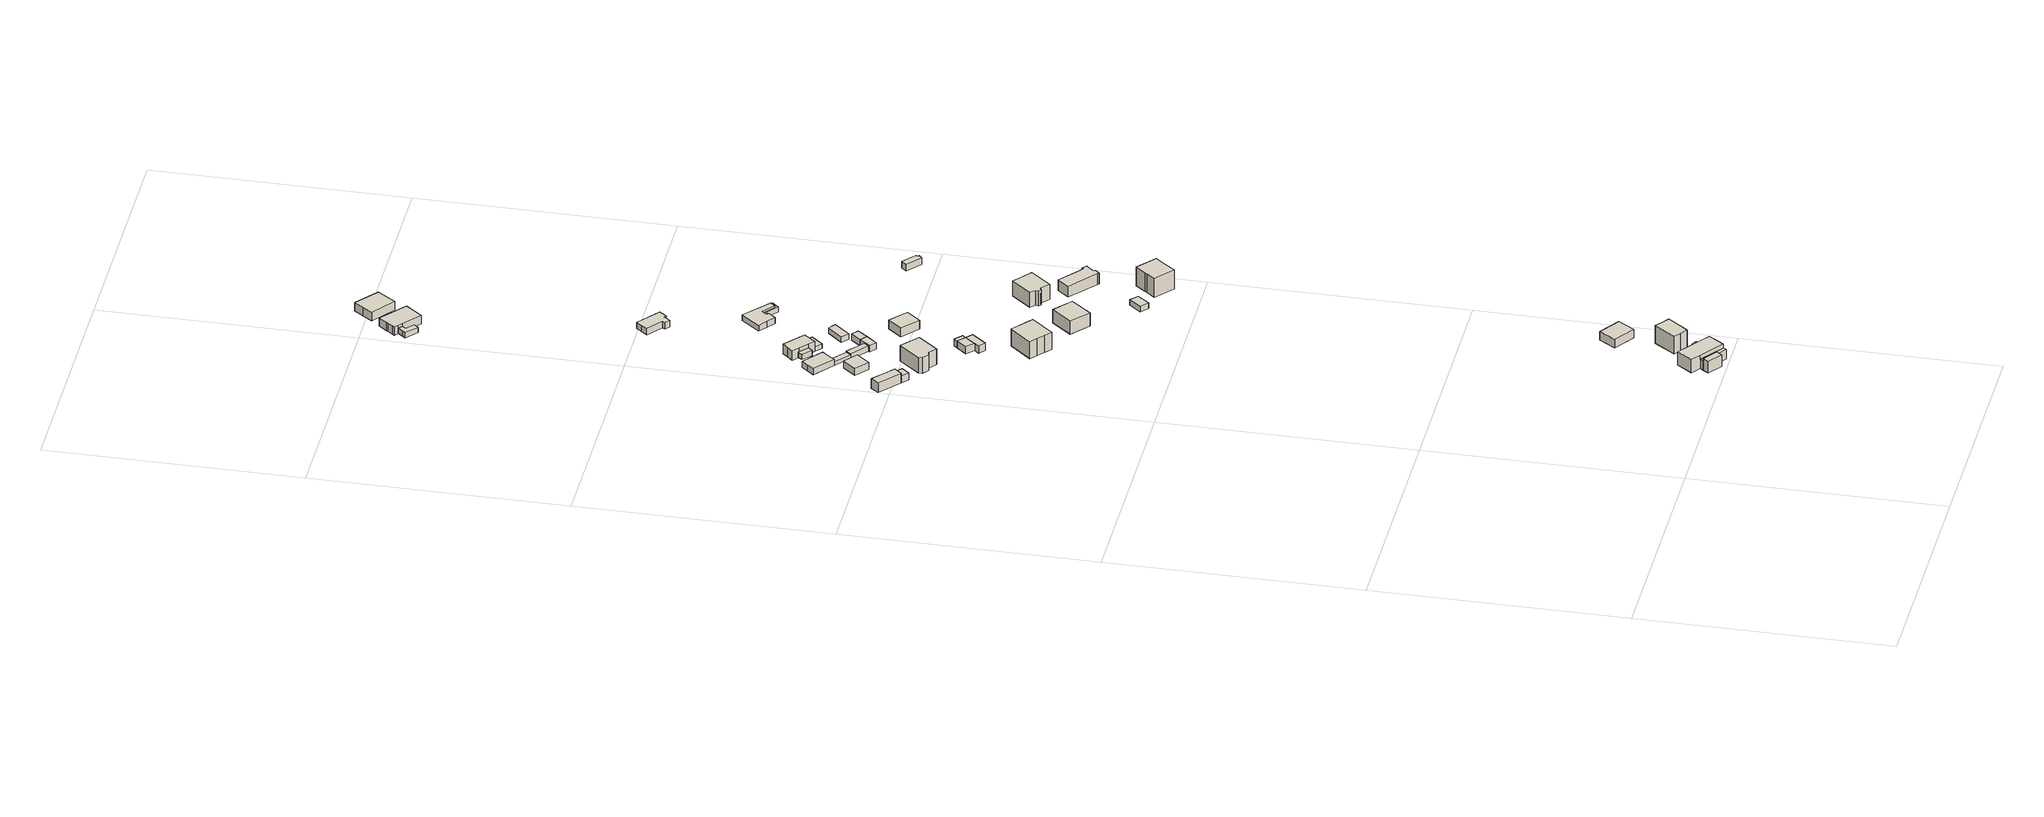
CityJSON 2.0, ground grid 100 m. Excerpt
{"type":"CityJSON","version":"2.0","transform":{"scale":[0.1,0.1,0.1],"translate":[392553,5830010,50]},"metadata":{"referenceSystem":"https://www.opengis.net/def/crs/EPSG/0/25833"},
"CityObjects":{
"building1":{"type":"Building","attributes":{"Gemeindeschluessel":"11000003","function":"31001_1010"},"address":[{"country":"Germany","locality":"Berlin","thoroughfareNumber":"1","thoroughfareName":"Favierweg"}],"children":["building1-1","building1-2","building1-3"]},
"building1-1":{"type":"BuildingPart","attributes":{"BezugspunktDach":"2200","measuredHeight":7.25,"storeysAboveGround":1},"parents":["building1"],"geometry":[{"type":"MultiSurface","lod":"1","boundaries":[[[0,1,2,3,4,5]],[[6,7,8,9,10,11]],[[6,11,5,4]],[[7,6,4,3]],[[8,7,3,2]],[[9,8,2,1]],[[12,13,1,0]],[[11,10,0,5]],[[14,10,9,13,12]]]}]},
"building1-2":{"type":"BuildingPart","attributes":{"BezugspunktDach":"2200","measuredHeight":4.16,"storeysAboveGround":1},"parents":["building1"],"geometry":[{"type":"Solid","lod":"1","boundaries":[[[[15,16,13,12,17]],[[10,9,18,19,20]],[[10,20,17,12]],[[18,9,13,16]],[[19,18,16,15]],[[9,10,12,13]],[[20,19,15,17]]]]}]},
"building1-3":{"type":"BuildingPart","attributes":{"BezugspunktDach":"2200","measuredHeight":6.32,"storeysAboveGround":1},"parents":["building1"],"geometry":[{"type":"MultiSurface","lod":"1","boundaries":[[[21,22,23,24]],[[20,19,25,26]],[[20,26,24,23]],[[15,17,20,23,22]],[[25,19,22,21]],[[26,25,21,24]],[[19,27,20,17,15]]]}]},
"building2":{"type":"Building","attributes":{"Gemeindeschluessel":"11000003","BezugspunktDach":"2200","function":"31001_2723","measuredHeight":1.97,"storeysAboveGround":1},"address":[{"country":"Germany","locality":"Berlin","thoroughfareNumber":"3A (1)","thoroughfareName":"Favierweg"}],"geometry":[{"type":"Solid","lod":"1","boundaries":[[[[28,29,30,31]],[[32,33,34,35]],[[32,35,31,30]],[[33,32,30,29]],[[34,33,29,28]],[[35,34,28,31]]]]}]},
"building3":{"type":"Building","attributes":{"Gemeindeschluessel":"11000003","BezugspunktDach":"2200","function":"31001_1010","measuredHeight":8.97,"storeysAboveGround":1},"address":[{"country":"Germany","locality":"Berlin","thoroughfareNumber":"3","thoroughfareName":"Favierweg"}],"geometry":[{"type":"Solid","lod":"1","boundaries":[[[[36,37,38,39,40,41]],[[42,43,44,45,46,47]],[[42,47,41,40]],[[43,42,40,39]],[[44,43,39,38]],[[45,44,38,37]],[[46,45,37,36]],[[47,46,36,41]]]]}]},
"building4":{"type":"Building","attributes":{"Gemeindeschluessel":"11000003","BezugspunktDach":"2200","function":"31001_2000","measuredHeight":4.78,"storeysAboveGround":1},"address":[{"country":"Germany","locality":"Berlin","thoroughfareNumber":"114 (1)","thoroughfareName":"Straße 124"}],"geometry":[{"type":"Solid","lod":"1","boundaries":[[[[48,49,50,51,52]],[[53,54,55,56,57]],[[53,57,52,51]],[[54,53,51,50]],[[55,54,50,49]],[[56,55,49,48]],[[57,56,48,52]]]]}]},
"building5":{"type":"Building","attributes":{"Gemeindeschluessel":"11000003","BezugspunktDach":"2200","function":"51009_1610","measuredHeight":3.56,"storeysAboveGround":0},"address":[{"country":"Germany","locality":"Berlin"}],"geometry":[{"type":"Solid","lod":"1","boundaries":[[[[58,59,60,61]],[[55,62,63,56]],[[55,56,61,60]],[[62,55,60,59]],[[63,62,59,58]],[[56,63,58,61]]]]}]},
"building6":{"type":"Building","attributes":{"Gemeindeschluessel":"11000003","BezugspunktDach":"2200","function":"31001_2000","measuredHeight":4.31,"storeysAboveGround":1},"address":[{"country":"Germany","locality":"Berlin","thoroughfareNumber":"5 (1)","thoroughfareName":"Favierweg"}],"geometry":[{"type":"Solid","lod":"1","boundaries":[[[[64,65,66,67]],[[68,69,70,71]],[[68,71,67,66]],[[69,68,66,65]],[[70,69,65,64]],[[71,70,64,67]]]]}]},
"building7":{"type":"Building","attributes":{"Gemeindeschluessel":"11000003","BezugspunktDach":"2200","function":"31001_1010","measuredHeight":3.15,"storeysAboveGround":1},"address":[{"country":"Germany","locality":"Berlin","thoroughfareNumber":"12 (2)","thoroughfareName":"Straße 123"}],"geometry":[{"type":"Solid","lod":"1","boundaries":[[[[72,73,74,75]],[[76,77,78,79]],[[76,79,75,74]],[[77,76,74,73]],[[78,77,73,72]],[[79,78,72,75]]]]}]},
"building8":{"type":"Building","attributes":{"Gemeindeschluessel":"11000003","BezugspunktDach":"2200","function":"31001_1010","measuredHeight":9.41,"storeysAboveGround":1},"address":[{"country":"Germany","locality":"Berlin","thoroughfareNumber":"112","thoroughfareName":"Straße 124"}],"geometry":[{"type":"Solid","lod":"1","boundaries":[[[[80,81,82,83,84,85,86,87,88]],[[89,90,91,92,93,94,95,96,97]],[[89,97,88,87]],[[90,89,87,86]],[[91,90,86,85]],[[92,91,85,84]],[[93,92,84,83]],[[94,93,83,82]],[[95,94,82,81]],[[96,95,81,80]],[[97,96,80,88]]]]}]},
"building9":{"type":"Building","attributes":{"Gemeindeschluessel":"11000003","function":"31001_1010"},"address":[{"country":"Germany","locality":"Berlin","thoroughfareNumber":"84 (14)","thoroughfareName":"Schillingweg"}],"children":["building9-1","building9-2"]},
"building9-1":{"type":"BuildingPart","attributes":{"BezugspunktDach":"2200","measuredHeight":3.82,"storeysAboveGround":1},"parents":["building9"],"geometry":[{"type":"MultiSurface","lod":"1","boundaries":[[[98,99,100,101,102,103]],[[104,105,106,107,108,109]],[[104,109,103,102]],[[105,104,102,101]],[[106,105,101,100]],[[107,106,100,99]],[[110,111,112,108,107,99,98]],[[109,108,98,103]],[[108,112,111,110]]]}]},
"building9-2":{"type":"BuildingPart","attributes":{"BezugspunktDach":"2200","measuredHeight":1.63,"storeysAboveGround":1},"parents":["building9"],"geometry":[{"type":"Solid","lod":"1","boundaries":[[[[113,114,111,110]],[[112,115,116,108]],[[115,112,111,114]],[[116,115,114,113]],[[108,116,113,110]],[[112,108,110,111]]]]}]},
"building10":{"type":"Building","attributes":{"Gemeindeschluessel":"11000003","BezugspunktDach":"2200","function":"31001_1010","measuredHeight":8.97,"storeysAboveGround":1},"address":[{"country":"Germany","locality":"Berlin","thoroughfareNumber":"108","thoroughfareName":"Straße 124"}],"geometry":[{"type":"Solid","lod":"1","boundaries":[[[[117,118,119,120,121,122,123,124,125]],[[126,127,128,129,130,131,132,133,134]],[[126,134,125,124]],[[127,126,124,123]],[[128,127,123,122]],[[129,128,122,121]],[[130,129,121,120]],[[131,130,120,119]],[[132,131,119,118]],[[133,132,118,117]],[[134,133,117,125]]]]}]},
"building11":{"type":"Building","attributes":{"Gemeindeschluessel":"11000003","BezugspunktDach":"2200","function":"51009_1610","measuredHeight":3.26,"storeysAboveGround":0},"address":[{"country":"Germany","locality":"Berlin"}],"geometry":[{"type":"Solid","lod":"1","boundaries":[[[[135,136,137,138]],[[139,140,141,142]],[[139,142,138,137]],[[140,139,137,136]],[[141,140,136,135]],[[142,141,135,138]]]]}]},
"building12":{"type":"Building","attributes":{"Gemeindeschluessel":"11000003","function":"31001_1010"},"address":[{"country":"Germany","locality":"Berlin","thoroughfareNumber":"110","thoroughfareName":"Straße 124"}],"children":["building12-1","building12-2"]},
"building12-1":{"type":"BuildingPart","attributes":{"BezugspunktDach":"2200","measuredHeight":3.21,"storeysAboveGround":1},"parents":["building12"],"geometry":[{"type":"Solid","lod":"1","boundaries":[[[[143,144,145,146,147]],[[148,149,150,151,152]],[[148,152,147,146]],[[150,149,145,144]],[[151,150,144,143]],[[152,151,143,147]],[[149,148,146,145]]]]}]},
"building12-2":{"type":"BuildingPart","attributes":{"BezugspunktDach":"2200","measuredHeight":3.21,"storeysAboveGround":1},"parents":["building12"],"geometry":[{"type":"Solid","lod":"1","boundaries":[[[[146,145,153,154]],[[155,149,148,156]],[[155,156,154,153]],[[149,155,153,145]],[[156,148,146,154]],[[148,149,145,146]]]]}]},
"building13":{"type":"Building","attributes":{"Gemeindeschluessel":"11000003","BezugspunktDach":"2200","function":"51009_1610","measuredHeight":2.66,"storeysAboveGround":0},"address":[{"country":"Germany","locality":"Berlin"}],"geometry":[{"type":"Solid","lod":"1","boundaries":[[[[157,158,159,160,161]],[[162,163,164,165,166]],[[162,166,161,160]],[[163,162,160,159]],[[164,163,159,158]],[[165,164,158,157]],[[166,165,157,161]]]]}]},
"building14":{"type":"Building","attributes":{"Gemeindeschluessel":"11000003","BezugspunktDach":"2200","function":"31001_2000","measuredHeight":2.93,"storeysAboveGround":1},"address":[{"country":"Germany","locality":"Berlin","thoroughfareNumber":"110 (1)","thoroughfareName":"Straße 124"}],"geometry":[{"type":"Solid","lod":"1","boundaries":[[[[167,168,169,170]],[[171,172,173,174]],[[171,174,170,169]],[[172,171,169,168]],[[173,172,168,167]],[[174,173,167,170]]]]}]},
"building15":{"type":"Building","attributes":{"Gemeindeschluessel":"11000003","BezugspunktDach":"2200","function":"31001_1010","measuredHeight":5.37,"storeysAboveGround":1},"address":[{"country":"Germany","locality":"Berlin","thoroughfareNumber":"84L","thoroughfareName":"Schillingweg"}],"geometry":[{"type":"Solid","lod":"1","boundaries":[[[[175,176,177,178,179,180,181,182]],[[183,184,185,186,187,188,189,190]],[[183,190,182,181]],[[184,183,181,180]],[[185,184,180,179]],[[186,185,179,178]],[[187,186,178,177]],[[188,187,177,176]],[[189,188,176,175]],[[190,189,175,182]]]]}]},
"building16":{"type":"Building","attributes":{"Gemeindeschluessel":"11000003","BezugspunktDach":"2200","function":"31001_2723","measuredHeight":2.7,"storeysAboveGround":1},"address":[{"country":"Germany","locality":"Berlin","thoroughfareNumber":"84R (1)","thoroughfareName":"Schillingweg"}],"geometry":[{"type":"Solid","lod":"1","boundaries":[[[[191,192,193,194]],[[195,196,197,198]],[[195,198,194,193]],[[196,195,193,192]],[[197,196,192,191]],[[198,197,191,194]]]]}]},
"building17":{"type":"Building","attributes":{"Gemeindeschluessel":"11000003","BezugspunktDach":"2200","function":"51009_1610","measuredHeight":2.92,"storeysAboveGround":0},"address":[{"country":"Germany","locality":"Berlin"}],"geometry":[{"type":"Solid","lod":"1","boundaries":[[[[199,200,201,202,203]],[[185,204,205,206,187]],[[185,187,203,202]],[[204,185,202,201]],[[205,204,201,200]],[[206,205,200,199]],[[187,206,199,203]]]]}]},
"building18":{"type":"Building","attributes":{"Gemeindeschluessel":"11000003","BezugspunktDach":"2200","function":"51009_1610","measuredHeight":2.77,"storeysAboveGround":0},"address":[{"country":"Germany","locality":"Berlin"}],"geometry":[{"type":"Solid","lod":"1","boundaries":[[[[192,207,208,193]],[[209,210,211,212]],[[209,212,193,208]],[[210,209,208,207]],[[211,210,207,192]],[[212,211,192,193]]]]}]},
"building19":{"type":"Building","attributes":{"Gemeindeschluessel":"11000003","BezugspunktDach":"2200","function":"31001_1010","measuredHeight":7.55,"storeysAboveGround":1},"address":[{"country":"Germany","locality":"Berlin","thoroughfareNumber":"106","thoroughfareName":"Straße 124"}],"geometry":[{"type":"Solid","lod":"1","boundaries":[[[[213,214,215,216,217]],[[218,219,220,221,222]],[[218,222,217,216]],[[219,218,216,215]],[[220,219,215,214]],[[221,220,214,213]],[[222,221,213,217]]]]}]},
"building20":{"type":"Building","attributes":{"Gemeindeschluessel":"11000003","BezugspunktDach":"2200","function":"31001_2723","measuredHeight":2.34,"storeysAboveGround":1},"address":[{"country":"Germany","locality":"Berlin","thoroughfareNumber":"84L (1)","thoroughfareName":"Schillingweg"}],"geometry":[{"type":"Solid","lod":"1","boundaries":[[[[223,224,225,226]],[[227,228,229,230]],[[227,230,226,225]],[[228,227,225,224]],[[229,228,224,223]],[[230,229,223,226]]]]}]},
"building21":{"type":"Building","attributes":{"Gemeindeschluessel":"11000003","BezugspunktDach":"2200","function":"31001_1010","measuredHeight":4.12,"storeysAboveGround":1},"address":[{"country":"Germany","locality":"Berlin","thoroughfareNumber":"84R","thoroughfareName":"Schillingweg"}],"geometry":[{"type":"Solid","lod":"1","boundaries":[[[[231,232,233,234,235]],[[236,237,238,239,240]],[[236,240,235,234]],[[237,236,234,233]],[[238,237,233,232]],[[239,238,232,231]],[[240,239,231,235]]]]}]},
"building22":{"type":"Building","attributes":{"Gemeindeschluessel":"11000003","BezugspunktDach":"2200","function":"31001_2000","measuredHeight":2.41,"storeysAboveGround":1},"address":[{"country":"Germany","locality":"Berlin","thoroughfareNumber":"104 (2)","thoroughfareName":"Straße 124"}],"geometry":[{"type":"Solid","lod":"1","boundaries":[[[[241,242,243,244]],[[245,246,247,248]],[[245,248,244,243]],[[246,245,243,242]],[[247,246,242,241]],[[248,247,241,244]]]]}]},
"building23":{"type":"Building","attributes":{"Gemeindeschluessel":"11000003","BezugspunktDach":"2200","function":"31001_1010","measuredHeight":3.24,"storeysAboveGround":1},"address":[{"country":"Germany","locality":"Berlin","thoroughfareNumber":"84H","thoroughfareName":"Schillingweg"}],"geometry":[{"type":"Solid","lod":"1","boundaries":[[[[249,250,251,252,253,254,255,256,257,258]],[[259,260,261,262,263,264,265,266,267,268]],[[259,268,258,257]],[[260,259,257,256]],[[261,260,256,255]],[[262,261,255,254]],[[263,262,254,253]],[[264,263,253,252]],[[265,264,252,251]],[[266,265,251,250]],[[267,266,250,249]],[[268,267,249,258]]]]}]},
"building24":{"type":"Building","attributes":{"Gemeindeschluessel":"11000003","BezugspunktDach":"2200","function":"31001_1010","measuredHeight":2.54,"storeysAboveGround":1},"address":[{"country":"Germany","locality":"Berlin","thoroughfareNumber":"84K","thoroughfareName":"Schillingweg"}],"geometry":[{"type":"Solid","lod":"1","boundaries":[[[[269,270,271,272,273,274,275,276,277,278]],[[279,280,281,282,283,284,285,286,287,288]],[[279,288,278,277]],[[280,279,277,276]],[[281,280,276,275]],[[282,281,275,274]],[[283,282,274,273]],[[284,283,273,272]],[[285,284,272,271]],[[286,285,271,270]],[[287,286,270,269]],[[288,287,269,278]]]]}]},
"building25":{"type":"Building","attributes":{"Gemeindeschluessel":"11000003","BezugspunktDach":"2200","function":"51009_1610","measuredHeight":2.25,"storeysAboveGround":0},"address":[{"country":"Germany","locality":"Berlin"}],"geometry":[{"type":"Solid","lod":"1","boundaries":[[[[289,290,291,292,293,294,295]],[[296,297,298,299,300,301,302]],[[296,302,295,294]],[[297,296,294,293]],[[298,297,293,292]],[[299,298,292,291]],[[300,299,291,290]],[[301,300,290,289]],[[302,301,289,295]]]]}]},
"building26":{"type":"Building","attributes":{"Gemeindeschluessel":"11000003","BezugspunktDach":"2200","function":"51009_1610","measuredHeight":2.19,"storeysAboveGround":0},"address":[{"country":"Germany","locality":"Berlin"}],"geometry":[{"type":"Solid","lod":"1","boundaries":[[[[303,304,305,306,307,308,309,310]],[[282,281,280,311,312,313,284,283]],[[282,283,310,309]],[[281,282,309,308]],[[280,281,308,307]],[[311,280,307,306]],[[312,311,306,305]],[[313,312,305,304]],[[284,313,304,303]],[[283,284,303,310]]]]}]},
"building27":{"type":"Building","attributes":{"Gemeindeschluessel":"11000003","BezugspunktDach":"2200","function":"31001_1010","measuredHeight":8.36,"storeysAboveGround":1},"address":[{"country":"Germany","locality":"Berlin","thoroughfareNumber":"106A","thoroughfareName":"Straße 124"}],"geometry":[{"type":"Solid","lod":"1","boundaries":[[[[314,315,316,317,318,319,320,321,322,323]],[[324,325,326,327,328,329,330,331,332,333]],[[324,333,323,322]],[[325,324,322,321]],[[326,325,321,320]],[[327,326,320,319]],[[328,327,319,318]],[[329,328,318,317]],[[330,329,317,316]],[[331,330,316,315]],[[332,331,315,314]],[[333,332,314,323]]]]}]},
"building28":{"type":"Building","attributes":{"Gemeindeschluessel":"11000003","BezugspunktDach":"2200","function":"31001_1010","measuredHeight":9.15,"storeysAboveGround":2},"address":[{"country":"Germany","locality":"Berlin","thoroughfareNumber":"102A","thoroughfareName":"Straße 124"}],"geometry":[{"type":"Solid","lod":"1","boundaries":[[[[334,335,336,337,338,339,340,341]],[[342,343,344,345,346,347,348,349]],[[342,349,341,340]],[[343,342,340,339]],[[344,343,339,338]],[[345,344,338,337]],[[346,345,337,336]],[[347,346,336,335]],[[348,347,335,334]],[[349,348,334,341]]]]}]},
"building29":{"type":"Building","attributes":{"Gemeindeschluessel":"11000003","BezugspunktDach":"2200","function":"31001_1010","measuredHeight":4.01,"storeysAboveGround":1},"address":[{"country":"Germany","locality":"Berlin","thoroughfareNumber":"84D","thoroughfareName":"Schillingweg"}],"geometry":[{"type":"Solid","lod":"1","boundaries":[[[[350,351,352,353,354,355,356,357,358,359]],[[360,361,362,363,364,365,366,367,368,369]],[[360,369,359,358]],[[361,360,358,357]],[[362,361,357,356]],[[363,362,356,355]],[[364,363,355,354]],[[365,364,354,353]],[[366,365,353,352]],[[367,366,352,351]],[[368,367,351,350]],[[369,368,350,359]]]]}]},
"building30":{"type":"Building","attributes":{"Gemeindeschluessel":"11000003","BezugspunktDach":"2200","function":"31001_1010","measuredHeight":6.66,"storeysAboveGround":1},"address":[{"country":"Germany","locality":"Berlin","thoroughfareNumber":"104","thoroughfareName":"Straße 124"}],"geometry":[{"type":"Solid","lod":"1","boundaries":[[[[370,371,372,373,374,375,376,377,378,379,380]],[[381,382,383,384,385,386,387,388,389,390,391]],[[381,391,380,379]],[[382,381,379,378]],[[383,382,378,377]],[[384,383,377,376]],[[385,384,376,375]],[[386,385,375,374]],[[387,386,374,373]],[[388,387,373,372]],[[389,388,372,371]],[[390,389,371,370]],[[391,390,370,380]]]]}]},
"building31":{"type":"Building","attributes":{"Gemeindeschluessel":"11000003","BezugspunktDach":"2200","function":"31001_1010","measuredHeight":4.27,"storeysAboveGround":1},"address":[{"country":"Germany","locality":"Berlin","thoroughfareNumber":"84C","thoroughfareName":"Schillingweg"}],"geometry":[{"type":"Solid","lod":"1","boundaries":[[[[392,393,394,395,396,397]],[[398,399,400,401,402,403]],[[398,403,397,396]],[[399,398,396,395]],[[400,399,395,394]],[[401,400,394,393]],[[402,401,393,392]],[[403,402,392,397]]]]}]},
"building32":{"type":"Building","attributes":{"Gemeindeschluessel":"11000003","BezugspunktDach":"2200","function":"31001_2000","measuredHeight":2.95,"storeysAboveGround":1},"address":[{"country":"Germany","locality":"Berlin","thoroughfareNumber":"84Q (1)","thoroughfareName":"Schillingweg"}],"geometry":[{"type":"Solid","lod":"1","boundaries":[[[[404,405,406,407,408,409]],[[410,411,412,413,414,415]],[[410,415,409,408]],[[411,410,408,407]],[[412,411,407,406]],[[413,412,406,405]],[[414,413,405,404]],[[415,414,404,409]]]]}]}
},
"vertices":[
[737,90,87],[831,22,87],[853,53,87],[875,83,87],[745,177,87],[701,116,87],[745,177,30],[875,83,30],[853,53,30],[831,22,30],[737,90,30],[701,116,30],[737,90,71],[831,22,71],[737,90,67],
[782,36,71],[821,8,71],[727,76,71],[821,8,30],[782,36,30],[727,76,30],
[766,14,81],[782,36,81],[727,76,81],[711,54,81],[766,14,30],[711,54,30],[780,38,30],
[879,120,49],[889,135,49],[871,147,49],[861,133,49],[871,147,29],[889,135,29],[879,120,29],[861,133,29],
[849,186,103],[876,167,103],[938,248,103],[911,268,103],[884,288,103],[823,205,103],[884,288,26],[911,268,26],[938,248,26],[876,167,26],[849,186,26],[823,205,26],
[85,2973,53],[111,3002,53],[69,3038,53],[27,3074,53],[2,3043,53],[27,3074,11],[69,3038,11],[111,3002,11],[85,2973,11],[2,3043,11],
[113,2950,41],[137,2980,41],[111,3002,41],[85,2973,41],[137,2980,11],[113,2950,11],
[898,373,68],[940,437,68],[857,492,68],[814,428,68],[857,492,31],[940,437,31],[898,373,31],[814,428,31],
[154,3109,43],[197,3161,43],[145,3202,43],[102,3151,43],[145,3202,12],[197,3161,12],[154,3109,12],[102,3151,12],
[165,2908,81],[188,2890,81],[193,2891,81],[205,2892,81],[234,2869,81],[301,2948,81],[267,2977,81],[232,3006,81],[164,2925,81],[232,3006,13],[267,2977,13],[301,2948,13],[234,2869,13],[205,2892,13],[193,2891,13],[188,2890,13],[165,2908,13],[164,2925,13],
[153,3239,40],[173,3265,40],[194,3291,40],[116,3353,40],[96,3328,40],[75,3303,40],[96,3328,13],[116,3353,13],[194,3291,13],[173,3265,13],[153,3239,13],[75,3303,13],[153,3239,29],[168,3258,29],[168,3258,13],
[213,3188,29],[228,3209,29],[228,3209,13],[213,3188,13],
[375,2518,83],[403,2496,83],[429,2474,83],[504,2560,83],[478,2581,83],[453,2602,83],[450,2605,83],[424,2626,83],[349,2540,83],[424,2626,9],[450,2605,9],[453,2602,9],[478,2581,9],[504,2560,9],[429,2474,9],[403,2496,9],[375,2518,9],[349,2540,9],
[199,3332,39],[215,3348,39],[179,3380,39],[166,3365,39],[179,3380,16],[215,3348,16],[199,3332,16],[166,3365,16],
[365,2712,46],[414,2769,46],[390,2790,46],[356,2750,46],[340,2732,46],[356,2750,14],[390,2790,14],[414,2769,14],[365,2712,14],[340,2732,14],
[361,2816,46],[327,2777,46],[361,2816,14],[327,2777,14],
[278,3135,34],[295,3155,34],[261,3182,34],[228,3209,34],[213,3188,34],[228,3209,12],[261,3182,12],[295,3155,12],[278,3135,12],[213,3188,12],
[390,2790,44],[403,2804,44],[373,2831,44],[361,2816,44],[373,2831,15],[403,2804,15],[390,2790,15],[361,2816,15],
[182,3377,55],[215,3348,55],[237,3329,55],[256,3352,55],[275,3375,55],[197,3441,55],[178,3419,55],[158,3398,55],[178,3419,13],[197,3441,13],[275,3375,13],[256,3352,13],[237,3329,13],[215,3348,13],[182,3377,13],[158,3398,13],
[301,3110,38],[336,3152,38],[312,3172,38],[277,3130,38],[312,3172,11],[336,3152,11],[301,3110,11],[277,3130,11],
[263,3307,32],[302,3352,32],[289,3364,32],[275,3375,32],[237,3329,32],[289,3364,13],[302,3352,13],[263,3307,13],
[368,3191,38],[344,3212,38],[344,3212,10],[368,3191,10],[336,3152,10],[312,3172,10],
[605,2365,74],[672,2446,74],[636,2475,74],[600,2504,74],[534,2425,74],[600,2504,17],[636,2475,17],[672,2446,17],[605,2365,17],[534,2425,17],
[343,3222,37],[397,3284,37],[371,3304,37],[316,3245,37],[371,3304,13],[397,3284,13],[343,3222,13],[316,3245,13],
[467,2980,50],[490,3007,50],[514,3035,50],[447,3092,50],[400,3038,50],[447,3092,12],[514,3035,12],[490,3007,12],[467,2980,12],[400,3038,12],
[759,2175,46],[798,2221,46],[769,2248,46],[729,2201,46],[769,2248,22],[798,2221,22],[759,2175,22],[729,2201,22],
[278,3912,47],[271,3901,47],[289,3886,47],[309,3911,47],[317,3905,47],[323,3913,47],[340,3935,47],[253,4004,47],[236,3982,47],[218,3959,47],[236,3982,19],[253,4004,19],[340,3935,19],[323,3913,19],[317,3905,19],[309,3911,19],[289,3886,19],[271,3901,19],[278,3912,19],[218,3959,19],
[363,3535,41],[364,3536,41],[396,3511,41],[420,3539,41],[411,3547,41],[427,3565,41],[474,3527,41],[492,3547,41],[391,3634,41],[331,3560,41],[391,3634,15],[492,3547,15],[474,3527,15],[427,3565,15],[411,3547,15],[420,3539,15],[396,3511,15],[364,3536,15],[363,3535,15],[331,3560,15],
[74,4793,38],[88,4811,38],[58,4836,38],[69,4849,38],[53,4863,38],[37,4843,38],[28,4832,38],[37,4843,15],[53,4863,15],[69,4849,15],[58,4836,15],[88,4811,15],[74,4793,15],[28,4832,15],
[420,3539,37],[430,3551,37],[477,3515,37],[499,3541,37],[492,3547,37],[474,3527,37],[427,3565,37],[411,3547,37],[499,3541,15],[477,3515,15],[430,3551,15],
[708,2591,82],[705,2578,82],[713,2571,82],[720,2574,82],[726,2575,82],[759,2547,82],[827,2629,82],[791,2658,82],[755,2687,82],[688,2608,82],[755,2687,17],[791,2658,17],[827,2629,17],[759,2547,17],[726,2575,17],[720,2574,17],[713,2571,17],[705,2578,17],[708,2591,17],[688,2608,17],
[910,2108,106],[943,2149,106],[949,2155,106],[977,2189,106],[903,2250,106],[870,2209,106],[864,2202,106],[837,2169,106],[864,2202,24],[870,2209,24],[903,2250,24],[977,2189,24],[949,2155,24],[943,2149,24],[910,2108,24],[837,2169,24],
[53,4863,50],[69,4849,50],[137,4793,50],[164,4826,50],[191,4860,50],[91,4942,50],[64,4909,50],[60,4903,50],[44,4883,50],[38,4876,50],[44,4883,14],[60,4903,14],[64,4909,14],[91,4942,14],[191,4860,14],[164,4826,14],[137,4793,14],[69,4849,14],[53,4863,14],[38,4876,14],
[887,2392,70],[891,2388,70],[907,2406,70],[903,2411,70],[925,2437,70],[930,2443,70],[913,2457,70],[908,2451,70],[878,2475,70],[815,2527,70],[778,2482,70],[815,2527,23],[878,2475,23],[908,2451,23],[913,2457,23],[930,2443,23],[925,2437,23],[903,2411,23],[907,2406,23],[891,2388,23],[887,2392,23],[778,2482,23],
[210,4908,53],[236,4944,53],[262,4980,53],[174,5051,53],[146,5014,53],[118,4977,53],[146,5014,16],[174,5051,16],[262,4980,16],[236,4944,16],[210,4908,16],[118,4977,16],
[905,3059,45],[919,3073,45],[914,3076,45],[920,3084,45],[867,3128,45],[849,3107,45],[867,3128,16],[920,3084,16],[914,3076,16],[919,3073,16],[905,3059,16],[849,3107,16]
]}
